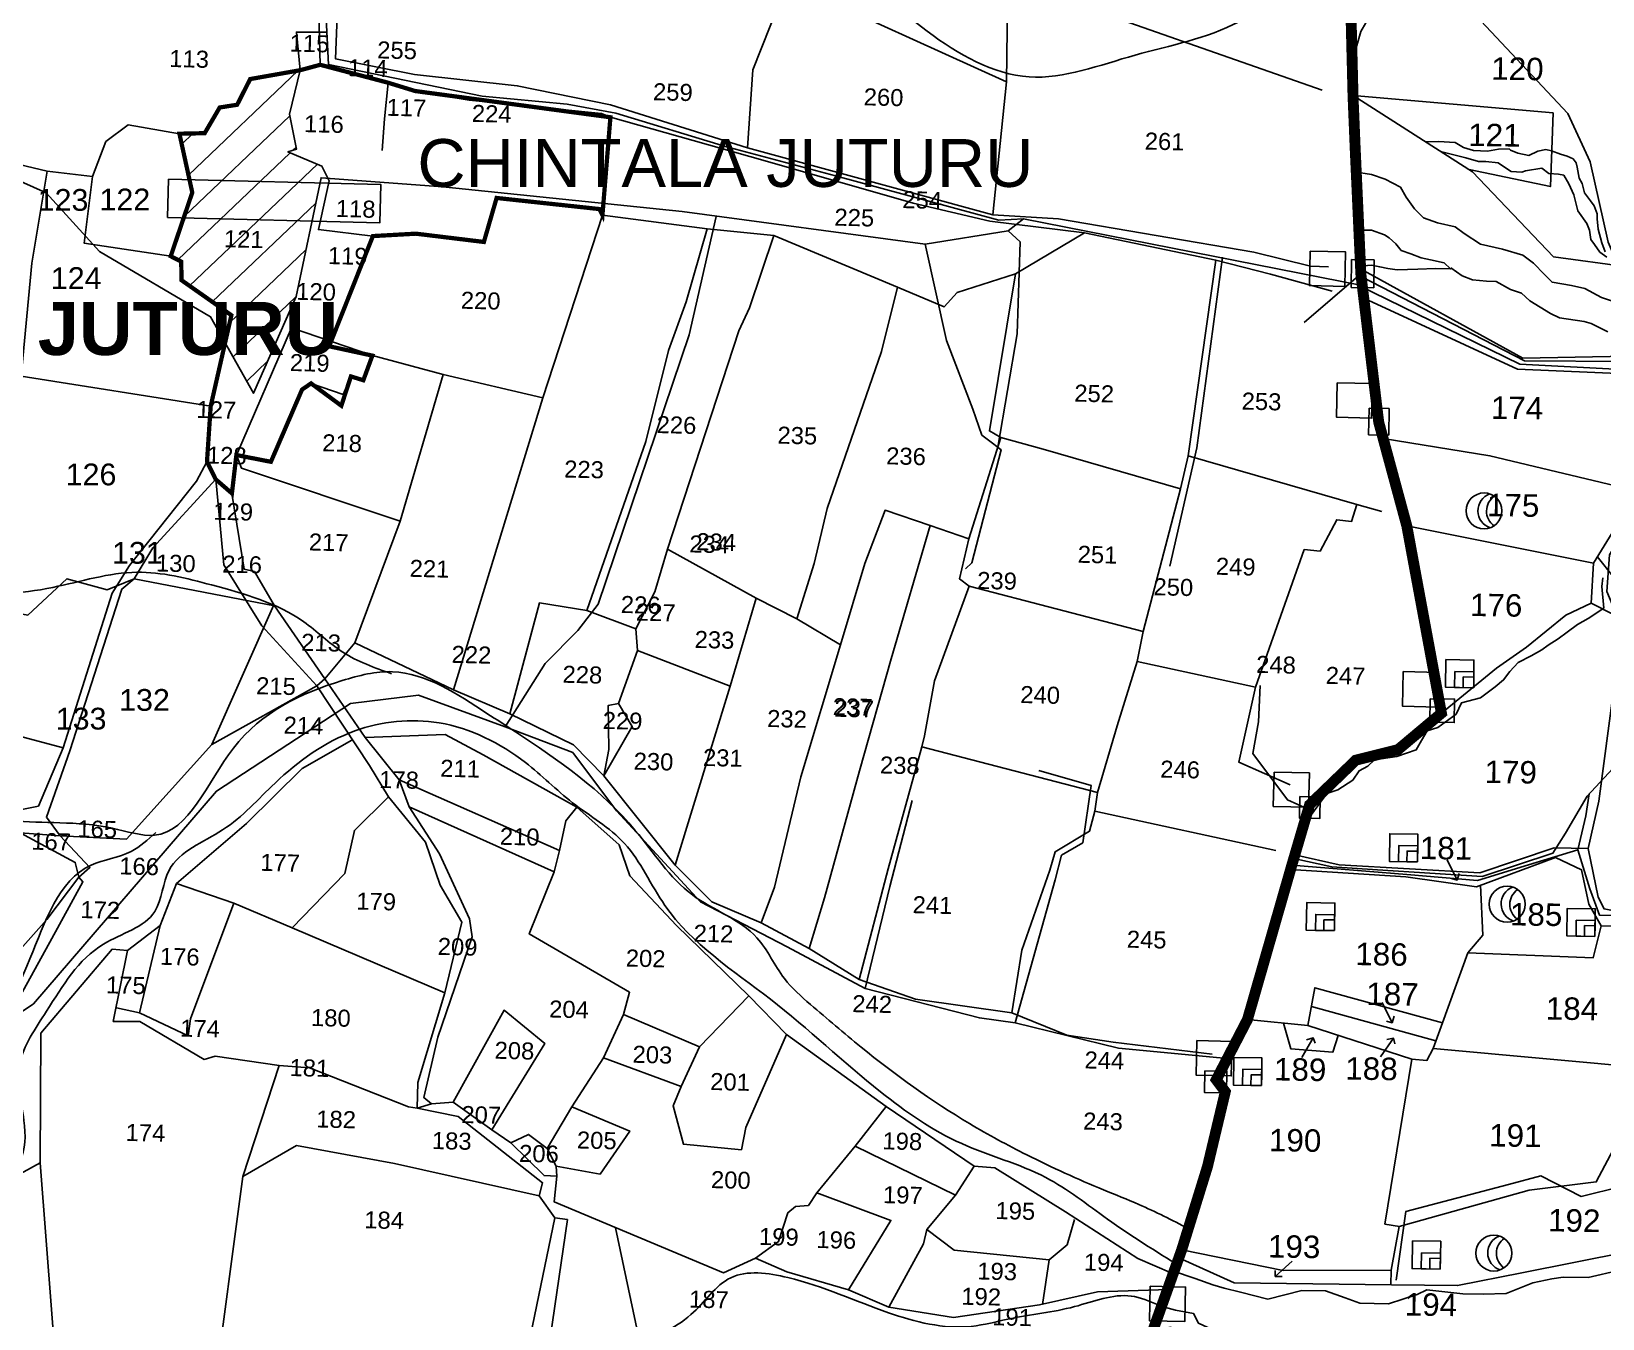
# Model space of a CAD drawing. Header units: inches. Extents: x 204181 to 273365, y 1587708 to 1600456.
# Drawn here: x 208681 to 210124, y 1594614 to 1595796 of the extents above; entities that cross this region are included whole.
import ezdxf
from ezdxf.enums import TextEntityAlignment as Align

# ---------------------------------------------------------------- set-up
doc = ezdxf.new("R2010")
doc.units = ezdxf.units.IN
doc.header["$LTSCALE"] = 15
doc.header["$MEASUREMENT"] = 0
doc.linetypes.add('HIDDEN2', pattern=[0.1875, 0.125, -0.0625])
for name, color, linetype in [('BOUNDRY STONES', 240, 'Continuous'), ('PLOT NOS', 7, 'Continuous'), ('PLOTS', 7, 'Continuous'), ('PLOTS NO', 7, 'Continuous'), ('ROADS', 1, 'Continuous'), ('STREAMS', 4, 'Continuous'), ('TEXT', 1, 'Continuous'), ('text2', 7, 'Continuous'), ('VILLAGE BOUNDRY', 5, 'Continuous'), ('wells', 7, 'Continuous')]:
    doc.layers.add(name, color=color, linetype=linetype)
doc.styles.get("Standard").update_dxf_attribs({"font": 'arial.ttf'})

# ---------------------------------------------------------------- blocks, each defined once
blk = doc.blocks.new('GGGGGFDGG')
at = {"layer": 'PLOTS NO', "color": 0}
for points in [[(17673.9, 8953.1), (17670.6, 8947.5), (17677, 8943.1)], [(17670.6, 8947.5), (17695.6, 8952)]]:
    blk.add_lwpolyline(points, dxfattribs=at)

msp = doc.modelspace()

# ---------------------------------------------------------------- hatches: boundary and pattern name
at = {"layer": 'TEXT'}
h = msp.add_hatch(dxfattribs=at)
h.set_pattern_fill('ANSI31', color=40, scale=7.823707, angle=-1.4023)
h.set_pattern_definition([(43.597653, (115565.613, 1525623.7), (-17.129598, 17.9893257), [])])
h.paths.add_polyline_path([(208809, 1595589.6), (208818.6, 1595584.7), (208819, 1595567.5), (208864.7, 1595535.4), (208859, 1595510.2), (208885.1, 1595463.7), (208924.1, 1595552.6), (208947.1, 1595661.7), (208953.2, 1595661.2), (208947.9, 1595672.3), (208916.7, 1595685.4), (208924.4, 1595687.9), (208918.1, 1595720.2), (208927.8, 1595760.4), (208882, 1595752.3), (208870, 1595728.7), (208854, 1595726.2), (208840.2, 1595702.6), (208817, 1595702.1), (208828.8, 1595648.1)])
h.paths.add_polyline_path([(208853.7, 1595594.1), (208898, 1595593), (208898.6, 1595616.6), (208854.3, 1595617.7)], flags=24)

# ---------------------------------------------------------------- linework, layer by layer
at = {"layer": 'BOUNDRY STONES'}
for points in [[(209855.5, 1595594.3), (209888, 1595593.5), (209887.2, 1595561.9), (209854.8, 1595562.7)], [(209893.5, 1595586.5), (209914.2, 1595586.2), (209913.8, 1595560.7), (209893.1, 1595561)], [(209880.3, 1595473.4), (209912.7, 1595472.7), (209911.9, 1595441), (209879.5, 1595441.8)], [(209909.5, 1595449.9), (209927.9, 1595449.6), (209927.6, 1595425.3), (209909.1, 1595425.6)], [(209940.8, 1595208.1), (209973.3, 1595207.3), (209972.5, 1595175.6), (209940.1, 1595176.4)], [(209965.6, 1595183.2), (209988.1, 1595182.9), (209987.7, 1595161.3), (209965.3, 1595161.6)], [(209822.3, 1595115.9), (209854.8, 1595115.1), (209854, 1595083.5), (209821.6, 1595084.3)], [(209846, 1595093.5), (209864.6, 1595093.2), (209864.3, 1595073.1), (209845.7, 1595073.4)], [(209751.4, 1594869.3), (209783.8, 1594868.5), (209783, 1594836.8), (209750.6, 1594837.6)], [(209758.6, 1594841.6), (209779, 1594841.3), (209778.7, 1594821.3), (209758.4, 1594821.6)], [(209708.6, 1594643.6), (209741, 1594642.9), (209740.2, 1594611.2), (209707.8, 1594612)]]:
    msp.add_lwpolyline(points, close=True, dxfattribs=at)
msp.add_lwpolyline([(209902, 1595573.3), (209850, 1595528.8)], dxfattribs=at)
at = {"layer": 'PLOTS'}
for points in [[(209348.7, 1596486.7), (209333.4, 1596460.1), (209270, 1596337.1), (209207.6, 1596199.1), (209181.1, 1596138.2), (209173.9, 1596121), (209123.3, 1596010.3), (209112.9, 1595989.2), (209099.4, 1595958.8), (208969.4, 1595915), (208963.2, 1595841.6), (208960.3, 1595770.9), (209033, 1595756.4), (209127.3, 1595746.2), (209213, 1595728.5), (209338.6, 1595689.2), (209564.1, 1595627.5), (209624.3, 1595624), (209803.6, 1595593.3), (209855.6, 1595580.6), (209872.2, 1595579.8)], [(209338.6, 1595689.2), (209343.6, 1595760.7), (209375.4, 1595841.4), (209302.2, 1595893.5), (209250.6, 1595914.5), (209242.7, 1595971.6)], [(209866.4, 1595742), (209604, 1595834.1), (209577.7, 1595846.2), (209470.3, 1595961.6)], [(208667.7, 1595858.1), (208692.1, 1595847.3), (208751.9, 1595825.4), (208807.7, 1595828.7), (208870.8, 1595832.9), (208944.6, 1595825.8), (208946.3, 1595765.4), (208927.8, 1595760.4), (208882, 1595752.3), (208870, 1595728.7), (208854, 1595726.2), (208840.2, 1595702.6), (208817, 1595702.1), (208769.8, 1595710.3), (208749.5, 1595694.9), (208737.1, 1595662.9), (208729.4, 1595601.7), (208809, 1595589.6), (208828.8, 1595648.1), (208817, 1595702.1)], [(209375.4, 1595841.4), (209576.5, 1595749.9), (209577.7, 1595846.2)], [(210465.2, 1595623.7), (210401.6, 1595633.3), (210436, 1595675.9), (210441.7, 1595725.4), (210309.8, 1595796.2), (210186.6, 1595815.1), (210151.4, 1595749), (210146.7, 1595579.8), (210078.8, 1595589.1), (210004.5, 1595667.2), (209894.8, 1595737.1), (210078.5, 1595721.2), (210076.1, 1595653.6), (210001.6, 1595669.1)], [(209205.5, 1595627.4), (209202.7, 1595632.9), (209108.3, 1595643.1), (209096.6, 1595602.7), (209034.2, 1595610.3), (208994.7, 1595608.1), (208944.6, 1595614.1), (208954.4, 1595658.9), (208947.9, 1595672.3), (208916.7, 1595685.4), (208924.4, 1595687.9), (208918.1, 1595720.2), (208927.8, 1595760.4), (208924.4, 1595795.5), (208952.2, 1595795.4)], [(208670.8, 1595059.9), (208707.6, 1595057.4), (208768.5, 1595054.3), (208846.8, 1595141.2), (208943.1, 1595195.1), (208950.4, 1595201.5), (208978, 1595234.5), (209019.6, 1595346.2), (209059.2, 1595481.1), (209150.7, 1595459.6), (209205.5, 1595627.4), (209212.8, 1595717.2), (209204.6, 1595720.8), (209083.2, 1595732.9), (209033.5, 1595741.3), (209008.8, 1595748.9), (208946.3, 1595765.4)], [(209008.8, 1595748.9), (209005.2, 1595715.7), (209003.1, 1595686.8)], [(209576.5, 1595749.9), (209564.1, 1595627.5)], [(209875.6, 1595557.6), (209818.9, 1595573.2), (209768.8, 1595585.9), (209648.2, 1595611), (209561.4, 1595621.8), (209490.8, 1595638.3), (209352.9, 1595677.9), (209212.8, 1595717.2)], [(208556.5, 1595700.9), (208695.5, 1595667.7), (208737.1, 1595662.9)], [(208695.5, 1595667.7), (208681.6, 1595583.3), (208671.7, 1595479.3), (208659.6, 1595333.6), (208646, 1595265.9), (208512.8, 1595300.2), (208478.2, 1595315.6), (208497.5, 1595461.5)], [(209205.5, 1595627.4), (209301.7, 1595614.9), (209363, 1595608.7), (209476.4, 1595561.3), (209519.2, 1595543), (209531.2, 1595556.2)], [(209120.5, 1595169.2), (209147.7, 1595271.3), (209191.3, 1595264.1), (209236, 1595247.5), (209253.7, 1595281.4), (209265.1, 1595320.6), (209330.6, 1595521.2), (209340.6, 1595542.2), (209363, 1595608.7)], [(209301.7, 1595614.9), (209282.4, 1595547.8), (209266.3, 1595503.1), (209245.4, 1595419.5), (209191.3, 1595264.1)], [(209531.2, 1595556.2), (209584.8, 1595573.4), (209648.2, 1595611)], [(208832.8, 1595383.1), (208842.3, 1595400.9), (208845.7, 1595451.8), (208864.7, 1595535.4), (208819, 1595567.5), (208818.6, 1595584.7), (208809, 1595589.6)], [(209571.5, 1595423), (209610.2, 1595412.5), (209736.4, 1595375.9), (209743.5, 1595406.3), (209768.8, 1595585.9)], [(210458.6, 1595389.8), (210409.2, 1595407.5), (210384.9, 1595420.8), (210307.1, 1595413.8), (210147, 1595497.9), (210050.9, 1595496), (209901.8, 1595577.9)], [(209265.1, 1595320.6), (209346.8, 1595275.5), (209383.9, 1595256.7), (209399.8, 1595307.5), (209411.8, 1595358), (209461.9, 1595502.1), (209476.4, 1595561.3)], [(209383.9, 1595256.7), (209424.2, 1595232.7), (209446.4, 1595307.3), (209465, 1595356.3), (209506.4, 1595342.2), (209542, 1595330.1), (209571.5, 1595423), (209560.9, 1595429.1), (209584.8, 1595573.4)], [(209904.7, 1595551.1), (210046, 1595485.9), (210152.3, 1595481.2), (210240.2, 1595433.1), (210304.7, 1595404.5), (210376.2, 1595410.2), (210447, 1595375.1), (210472, 1595359.1), (210498.4, 1595371.1), (210546.7, 1595373), (210585.1, 1595397.8), (210640.5, 1595406.8), (210730.4, 1595396.8), (210943.9, 1595367.7), (210997.8, 1595389.7), (210992.7, 1595400.3)], [(209035.3, 1594807.3), (209048.5, 1594811.3), (209068.5, 1594812.8), (209104, 1594787.2), (209121.5, 1594775.2), (209151.9, 1594745.3), (209163.7, 1594744.8), (209161.2, 1594721.1), (209316.8, 1594655.9), (209346, 1594669.3), (209367.3, 1594684.6), (209375.6, 1594711.2), (209382.8, 1594717), (209394.7, 1594717.8), (209402.3, 1594729.5), (209437.7, 1594772.4), (209466.1, 1594808.6), (209374.6, 1594874.9), (209339.9, 1594910.5), (209273.4, 1594974.9), (209230.6, 1595020.6), (209220.8, 1595049.1), (209182, 1595083.6), (209096, 1595131.8), (209060.9, 1595150.4), (208987.5, 1595147.7), (208950.4, 1595201.5), (208904.2, 1595268.4), (208885.8, 1595300.2), (208876.3, 1595302.3), (208865.2, 1595371.8), (208869.3, 1595407), (208920, 1595523.8), (208994.2, 1595498.3), (209059.2, 1595481.1)], [(208994.2, 1595498.3), (208985.9, 1595475.7), (208974.5, 1595479.2), (208967.3, 1595462.5), (208937.9, 1595472.8), (208937.9, 1595472.8), (208929.6, 1595467.1), (208901, 1595400.8), (208869.3, 1595407)], [(208845.7, 1595451.8), (208671.7, 1595479.3)], [(209150.7, 1595459.6), (209068.8, 1595191.3)], [(209922.5, 1595422.1), (210020.5, 1595406.3), (210156.4, 1595373.7), (210172.7, 1595410.7), (210237.3, 1595434.7)], [(208869.3, 1595407), (208874, 1595395.1), (209019.6, 1595346.2)], [(209743.5, 1595406.3), (209898.3, 1595361.6), (209921.2, 1595355)], [(210119.1, 1595313.7), (210134.5, 1595294.3), (210292.3, 1595263.1), (210389.6, 1595403.6)], [(208512.8, 1595300.2), (208464, 1595128.1), (208532.8, 1595110.2), (208594.6, 1595091.6), (208619.2, 1595162.3), (208710.2, 1595138.1), (208755.2, 1595280.2), (208771.2, 1595305.5), (208832.8, 1595383.1)], [(208672.9, 1594913.9), (208698.1, 1594959.7), (208728.4, 1595015.1), (208724.7, 1595019.4), (208734.8, 1595028.1), (208707.6, 1595057.4), (208694.9, 1595074.3), (208716.5, 1595135.3), (208764, 1595283.9), (208775.3, 1595293.3), (208792.6, 1595321.9), (208850.3, 1595384.7), (208857.8, 1595306.2), (208892.7, 1595250.3), (208943.1, 1595195.1), (208991.5, 1595121.9), (209008.9, 1595093.2), (209043.1, 1595051.5), (209056.6, 1595012), (209076.3, 1594977.9), (209060.6, 1594913.1), (209035.9, 1594830.9), (209035.3, 1594807.3), (209027.3, 1594808.4), (208936.4, 1594844.1), (208908.6, 1594846.4), (208875.1, 1594744.5), (208848.1, 1594539.8)], [(209805.1, 1595193.8), (209696.6, 1595217.3), (209702.1, 1595244.9), (209736.4, 1595375.9)], [(210156.4, 1595373.7), (210115.5, 1595307.8), (209944.2, 1595341.9)], [(209898.3, 1595361.6), (209893.3, 1595345.9), (209879.9, 1595347.5), (209864.6, 1595318.6), (209850, 1595320.2), (209805.1, 1595193.8), (209789.8, 1595125), (209837.2, 1595104.2)], [(209506.4, 1595342.2), (209470.5, 1595219.7), (209441.5, 1595117.1), (209409.4, 1595000.2), (209395.2, 1594953.7)], [(209702.1, 1595244.9), (209542.2, 1595286.7), (209533.5, 1595293.3), (209542, 1595330.1)], [(210115.5, 1595307.8), (210113.5, 1595271.1), (210090.1, 1595259.9), (210054, 1595230.7), (210026.7, 1595211.3), (209976, 1595169.9)], [(208646, 1595265.9), (208677.7, 1595260), (208713.5, 1595293.4), (208750.5, 1595283.3), (208775.3, 1595293.3), (208904.2, 1595268.4)], [(209542.2, 1595286.7), (209510.5, 1595199.6), (209501.2, 1595149.1), (209498.8, 1595139), (209468, 1595027.1), (209441.3, 1594925.4)], [(209346.8, 1595275.5), (209322.9, 1595194.8), (209272.4, 1595030.2)], [(210292.3, 1595263.1), (210269.6, 1595235.6), (210135.2, 1595260), (210113.5, 1595271.1)], [(208903.7, 1595269.3), (208846.8, 1595141.2)], [(209206.9, 1595112.4), (209232.9, 1595157.7), (209220.2, 1595178.8), (209237.7, 1595227.6), (209236, 1595247.5)], [(208978, 1595234.5), (209068.8, 1595191.3), (209120.5, 1595169.2), (209178.9, 1595141), (209206.9, 1595112.4), (209272.4, 1595030.2), (209305.9, 1594996.6), (209351.3, 1594977.3), (209395.2, 1594953.7), (209441.3, 1594925.4), (209492.9, 1594907.2), (209581.4, 1594894.6), (209631.9, 1594874.1), (209674.6, 1594867.9), (209765.3, 1594856.8)], [(209237.7, 1595227.6), (209322.9, 1595194.8)], [(209351.3, 1594977.3), (209363.5, 1595010.1), (209387.6, 1595111.4), (209424.2, 1595232.7)], [(209498.8, 1595139), (209660.1, 1595097.1), (209678.3, 1595158.3), (209696.6, 1595217.3)], [(210138.4, 1595223), (210120.6, 1595089), (210110.6, 1595045.6), (210119.8, 1595001.1), (210125.4, 1594990.1), (210148, 1594985.6), (210228.1, 1594989), (210237, 1595113.7), (210247.5, 1595208.5)], [(209220.2, 1595178.8), (209210.8, 1595177.1), (209211.3, 1595136.7), (209206.9, 1595112.4)], [(208908.6, 1594846.4), (208849.9, 1594854.8), (208839.7, 1594852), (208780.5, 1594886.8), (208756.2, 1594886.8), (208769.3, 1594952), (208799.4, 1594975), (208814.2, 1595013.4), (208878.7, 1595068.7), (208929.8, 1595119.2), (208975.2, 1595145)], [(209048.5, 1594811.3), (209041.5, 1594816.9), (209054.2, 1594872.4), (209085.8, 1594964.5), (209083.4, 1594981.2), (209055.8, 1595040.7), (209027.9, 1595083.8), (209018.7, 1595108.7), (208987.5, 1595147.7)], [(208710.2, 1595138.1), (208687.5, 1595084.4), (208642.8, 1595075.7), (208594.6, 1595091.6)], [(209018.7, 1595108.7), (209166.2, 1595043.8)], [(209008.9, 1595093.2), (208977.7, 1595062.3), (208969, 1595022.8), (208920.5, 1594972.8), (208867, 1594995.3), (208814.2, 1595013.4)], [(209161.2, 1595024.2), (209027.9, 1595083.8)], [(209182, 1595083.6), (209171.9, 1595071.2), (209166.2, 1595043.8), (209161.2, 1595024.2), (209138.3, 1594967.2), (209230.4, 1594913.6), (209224.9, 1594893.2), (209206.5, 1594853.4), (209177.5, 1594808.4), (209154.6, 1594770.2), (209163.1, 1594753.8), (209163.7, 1594744.8)], [(209660.1, 1595097.1), (209657.6, 1595079.9), (209652.8, 1595061.5), (209621.4, 1595042.7), (209616.3, 1595025.8), (209590.5, 1594952.2), (209581.4, 1594894.6)], [(209657.6, 1595079.9), (209823.9, 1595043.8)], [(208252, 1594620), (208300, 1594824.6), (208340.8, 1594923.5), (208356.2, 1594919.6), (208440.5, 1594895.2), (208480.1, 1594947.2), (208575.5, 1594917.3), (208640.6, 1594919.6), (208695.2, 1594980.4), (208724.7, 1595019.4), (208721.3, 1595032.8), (208670.8, 1595059.9)], [(209841.3, 1595039.9), (209882.1, 1595030.7), (210011.2, 1595023.3), (210079.4, 1595046.2), (210110.6, 1595045.6)], [(209837.4, 1595026.3), (209943.4, 1595019.7), (210008.2, 1595010.6), (210080.7, 1595037.3), (210104.7, 1595026.2), (210111.5, 1594994.4), (210122.7, 1594974.7), (210225.8, 1594973.7), (210214.3, 1594838.2), (210225, 1594837.3), (210234.8, 1594915.8), (210233.6, 1594975.5), (210228.1, 1594989)], [(209976.9, 1594885.5), (210000.1, 1594949.8), (210013.9, 1594966), (210011.8, 1595012)], [(208867, 1594995.3), (208827.3, 1594889.2), (208825, 1594873.7), (208780.2, 1594894.6), (208799.4, 1594975)], [(208920.5, 1594972.8), (209060.6, 1594913.1)], [(210000.1, 1594949.8), (210115.4, 1594945.3), (210122.7, 1594974.7)], [(208705.1, 1594550.8), (208689.1, 1594757), (208689.7, 1594876.1), (208755.2, 1594953.1), (208769.3, 1594952)], [(209339.9, 1594910.5), (209294.6, 1594863.6), (209277.7, 1594827.2), (209270.4, 1594809.3), (209279.9, 1594774.1), (209333.1, 1594769), (209337.1, 1594789.5), (209374.6, 1594874.9)], [(209853.4, 1594883), (209859.7, 1594917.8), (209976.9, 1594885.5), (209968.3, 1594862.1)], [(208780.2, 1594894.6), (208759.3, 1594899.4)], [(209104, 1594787.2), (209152.5, 1594866.7), (209115.2, 1594897.1), (209068.5, 1594812.8)], [(209970.8, 1594868.9), (209856.6, 1594900.4)], [(209224.9, 1594893.2), (209294.6, 1594863.6)], [(209948.8, 1594852.3), (209853.4, 1594883), (209797.9, 1594888.7)], [(209831, 1594885.3), (209837.8, 1594861.6), (209876.4, 1594858.7), (209881.3, 1594874)], [(209277.7, 1594827.2), (209206.5, 1594853.4)], [(210173.1, 1594843.3), (209968.3, 1594862.1), (209962.6, 1594851), (209948.8, 1594852.3), (209924.1, 1594700.7), (209937.6, 1594698.5)], [(209929.7, 1594658.5), (209937.2, 1594698.4), (210056.6, 1594731.9), (210118.2, 1594739.4), (210173.1, 1594843.3), (210214.3, 1594838.2)], [(210225, 1594837.3), (210206.8, 1594779.4), (210147, 1594675.2), (210049.8, 1594655.9), (209990.9, 1594644.2), (209930.2, 1594644.9), (209785.6, 1594646.8), (209734.9, 1594669.8)], [(209147.4, 1594726.7), (209150.5, 1594738.7), (209073, 1594799.4), (209035.3, 1594807.3)], [(209163.1, 1594753.8), (209203.3, 1594746.7), (209230.5, 1594786.1), (209177.5, 1594808.4)], [(209728.5, 1594655.7), (209697.3, 1594669.2), (209630.6, 1594712), (209565.9, 1594752.4), (209547, 1594753.8), (209466.1, 1594808.6)], [(209154.6, 1594770.2), (209137.7, 1594783), (209121.5, 1594775.2)], [(208875.1, 1594744.5), (208924.4, 1594772.9), (209014.5, 1594756.3), (209147.4, 1594726.7), (209161.7, 1594706.6), (209093.3, 1594374.8)], [(209437.7, 1594772.4), (209529.8, 1594727.2), (209547, 1594753.8)], [(208689.1, 1594757), (208367.7, 1594580)], [(209346, 1594669.3), (209374.7, 1594656.8), (209431.5, 1594640.3), (209470.4, 1594704.1), (209402.3, 1594729.5)], [(209529.8, 1594727.2), (209503.4, 1594695.7), (209500.3, 1594682.6), (209468.6, 1594624.3), (209431.5, 1594640.3)], [(209120.4, 1594342.5), (209173.3, 1594704.8), (209161.7, 1594706.6)], [(209615.9, 1594668), (209528.6, 1594676.7), (209503.4, 1594695.7)], [(209609.7, 1594627), (209615.9, 1594668), (209632.4, 1594681.8), (209639.1, 1594704.8)], [(209737.5, 1594677.2), (209830.8, 1594658.2), (209929.7, 1594658.5), (209929.6, 1594644.9)], [(209468.6, 1594624.3), (209528, 1594614.8), (209606.8, 1594626.5), (209660.2, 1594638.5), (209725.5, 1594640.7)]]:
    msp.add_lwpolyline(points, dxfattribs=at)
at = {"layer": 'ROADS', "color": 1}
for points in [[(209873.9, 1596546.3), (209895.2, 1596474.4), (209910.3, 1596411.8), (209916.8, 1596350.9), (209920, 1596320.6), (209928.7, 1596295.2), (209939, 1596236.4), (209958.2, 1596191.4), (209987.1, 1596115.7), (210010.9, 1596048.1), (210022.1, 1595993.3), (210010.3, 1595923.4), (210001.6, 1595901), (209976.4, 1595862.6), (210007.7, 1595810.6), (210092, 1595720.8), (210112.7, 1595676.4), (210129.2, 1595602.6), (210149.2, 1595555.5), (210186.7, 1595495), (210241.9, 1595467.4), (210264.9, 1595455.8), (210278.7, 1595425.5)], [(210147.2, 1595485.4), (210047.9, 1595490.4), (209899.6, 1595562.9)], [(209902.3, 1595571), (210052.2, 1595493.4), (210146.3, 1595492.9), (210276.2, 1595426.8), (210306.5, 1595411.3), (210385.3, 1595417.9), (210475.7, 1595374.5), (210546.1, 1595381.4), (210588.4, 1595406), (210655.7, 1595420.6), (210875.1, 1595392.5), (210944.9, 1595376)], [(210194.4, 1595462.8), (210189.3, 1595436.6), (210174.7, 1595388.2), (210130.3, 1595315.4), (210128, 1595281.7), (210144.1, 1595243.2), (210136.2, 1595152.3), (210133.3, 1595119.2), (210109.7, 1595093.7), (210089.9, 1595059.6), (210078.4, 1595041.5), (210013.5, 1595019.8), (209917.4, 1595026.1), (209875.4, 1595028.9), (209840.3, 1595036.5)], [(209838.6, 1595030.4), (209944.1, 1595021.7), (210009.1, 1595016.3), (210056.1, 1595030.7), (210101.4, 1595044.5), (210108.6, 1595075.7), (210111.8, 1595096)], [(210101.4, 1595044.5), (210112.3, 1595008.7), (210121.1, 1594984.5), (210238.9, 1594983.4)], [(209934.4, 1594649.2), (209943.4, 1594712.3), (210037.7, 1594737.2), (210067.2, 1594745), (210104.2, 1594726.1), (210178.5, 1594744.3)]]:
    msp.add_lwpolyline(points, dxfattribs=at)
at = {"layer": 'ROADS'}
for points in [[(208947.3, 1596512.4), (208957.9, 1596366.8), (208946.9, 1596280.3), (208953.4, 1596230.9), (208955.1, 1596178.1), (208965.8, 1596108.4), (208954.1, 1595991.1), (208950.5, 1595832.4), (208953.9, 1595765.6), (209095.1, 1595736.5), (209173.1, 1595729.2), (209217.7, 1595721.1), (209318.6, 1595690.5), (209419.4, 1595663.3), (209569.4, 1595622.6), (209592.2, 1595623.9)], [(208638.9, 1595672.5), (208694.6, 1595647.9), (208743.5, 1595594), (208845.6, 1595534), (208885.1, 1595463.7), (208924.1, 1595552.6), (208947.1, 1595661.7), (209059, 1595653.3), (209278.7, 1595630.8), (209501.9, 1595600.6), (209578.2, 1595612.8), (209592.2, 1595623.9), (209903.3, 1595562.6)], [(209446.7, 1594917), (209375, 1594955.5), (209295.6, 1594996.8), (209218.3, 1595080.2), (209178.2, 1595133.7), (209116.1, 1595157.3), (209152.8, 1595215.6), (209182.9, 1595246), (209201.6, 1595270.1), (209285.1, 1595517.3), (209310, 1595626.2)], [(209578.2, 1595612.8), (209589.1, 1595602.9), (209586.5, 1595518.3), (209568.7, 1595414.2)], [(209501.9, 1595600.6), (209521.4, 1595512.1), (209545.6, 1595449.2), (209553.9, 1595425.3), (209563.8, 1595417.8), (209571.8, 1595411.9), (209544.7, 1595308.1), (209538.8, 1595302.4)], [(209775, 1595588.7), (209751.4, 1595413.7), (209726.6, 1595305.1)], [(208344.3, 1594648.9), (208504.9, 1594758.8), (208616.1, 1594858.4), (208683, 1594903.1), (208850.9, 1595098.4), (208974.2, 1595178.8), (209036.6, 1595186.4), (209116.1, 1595157.3)], [(209853.7, 1595081.9), (209834.6, 1595090.4), (209802.9, 1595132.9), (209808.1, 1595162), (209809.4, 1595195.5)], [(209584.5, 1594885.5), (209621.2, 1595017), (209627.1, 1595039.5), (209646.8, 1595050.9), (209654.4, 1595103.4), (209606.4, 1595117.2)], [(209490, 1595089.8), (209469.4, 1595010.8), (209446.7, 1594917)], [(209446.7, 1594917), (209551.7, 1594890.1), (209584.5, 1594885.5), (209679.3, 1594862.4), (209779.3, 1594852.8)]]:
    msp.add_lwpolyline(points, dxfattribs=at)
at = {"layer": 'STREAMS'}
for points in [[(209894.8, 1595761.8), (209897.6, 1595765.9), (209897.6, 1595780.9), (209902, 1595796.1), (209906.5, 1595803.9), (209908.8, 1595816.2), (209910.6, 1595825.6), (209911, 1595842.7), (209908.3, 1595852.3), (209898.9, 1595867.9), (209890.1, 1595882.6)], [(209961.5, 1595694.7), (209973.3, 1595695.1), (209988.6, 1595693.9), (209996.2, 1595689.5), (210005.3, 1595686.7), (210018.3, 1595686.1), (210028.4, 1595687.8), (210038.1, 1595688.2)], [(210127.9, 1595588.8), (210121.6, 1595593.4), (210116.5, 1595600.5), (210113.1, 1595605.1), (210111.9, 1595613.5), (210109.6, 1595619.5), (210101.4, 1595631.3), (210097.5, 1595646.1), (210093.1, 1595656), (210088.4, 1595663.9), (210083.5, 1595665.1), (210074.5, 1595665.5), (210068.1, 1595670.4), (210053.2, 1595667.9), (210049.7, 1595666.8), (210039.9, 1595667.3), (210032.1, 1595672.6), (210028.2, 1595675.3), (210016.8, 1595676.5), (210010, 1595676.6), (209998.5, 1595679.9), (209975.2, 1595685.7)], [(210038.1, 1595688.2), (210039.3, 1595687.1), (210046.3, 1595684.3), (210056.4, 1595682.2), (210064.4, 1595686.2), (210072, 1595687.6), (210077.2, 1595686.4), (210085.4, 1595683.2), (210091.4, 1595681.4), (210096.9, 1595679), (210099.6, 1595675.3), (210100.5, 1595671.3), (210102.5, 1595661.4), (210105.1, 1595656.5), (210107.4, 1595647.9), (210112.8, 1595640.5), (210116.3, 1595635.9), (210119.1, 1595628.6), (210119, 1595623.8), (210119.9, 1595614.5), (210123.3, 1595602), (210126.4, 1595593.6)], [(209896.3, 1595667.2), (209911.8, 1595664.8), (209924.2, 1595660.4), (209938.5, 1595652.9), (209943.5, 1595643.9), (209951.3, 1595633), (209959.4, 1595624.9), (209972.4, 1595620.2), (209988.5, 1595616.7), (209996.9, 1595610.6), (210011.8, 1595600.8), (210032.2, 1595596.1), (210050.7, 1595590.5), (210060.6, 1595583.2), (210070.6, 1595572.9), (210077.6, 1595565.7), (210095.3, 1595562.6), (210107.7, 1595560), (210123.1, 1595551.8), (210137.6, 1595546.7)]]:
    msp.add_lwpolyline(points, dxfattribs=at)
at = {"layer": 'STREAMS', "color": 4}
for points in [[(209900.7, 1595580.6), (209911.8, 1595581.3), (209919.3, 1595579.7), (209926.9, 1595578.2), (209935.4, 1595577.2), (209954.4, 1595577.8), (209970.4, 1595578.4), (209984.4, 1595577.9), (209978.4, 1595583.5), (209965.9, 1595586.3), (209957.4, 1595588.2), (209947.9, 1595591.9), (209939.1, 1595594.9), (209934, 1595601.1), (209927.9, 1595606.5), (209923.6, 1595609.1), (209911.7, 1595613.4), (209900.9, 1595613.6)], [(209984.5, 1595578.8), (209989.7, 1595575.2), (209994.9, 1595571.6), (210004.4, 1595568), (210017.3, 1595566.6), (210026.3, 1595566.5), (210039.3, 1595559), (210049.5, 1595555.7), (210057.3, 1595548.5), (210076.1, 1595536.9), (210084.5, 1595533), (210107, 1595529.7), (210113.4, 1595527.9), (210128.7, 1595520.1)], [(209851.9, 1595075.9), (209856.6, 1595077), (209870.6, 1595096.2), (209880.7, 1595099.4), (209894.5, 1595108.5), (209900.3, 1595117.1), (209908.4, 1595121.2), (209914.4, 1595127.1), (209935, 1595130.3), (209952.8, 1595136.2), (209957.7, 1595144.8), (209962.9, 1595153.6), (209972.6, 1595156.9), (209989.4, 1595168.9), (209994.4, 1595179.5), (210011.8, 1595184.1), (210025.4, 1595194.2), (210033, 1595200.5), (210038.9, 1595208.1), (210046.5, 1595216.4), (210058.3, 1595222.5), (210068.2, 1595228.2), (210073.9, 1595232.5), (210083.1, 1595238.2), (210091.4, 1595244.3), (210101, 1595251.5), (210110.6, 1595256.8), (210125, 1595266.4), (210123.3, 1595286.3), (210124.3, 1595294.2)], [(210139.9, 1594658.4), (210110.6, 1594651.8), (210087.8, 1594651.9), (210077.3, 1594650.3), (210060, 1594646.7), (210035.3, 1594636.9), (210014.3, 1594636.3), (209995.6, 1594636.6), (209962.5, 1594640.2), (209953.7, 1594636.2), (209927.3, 1594627.5), (209901, 1594628.2), (209887.7, 1594633.1), (209869.4, 1594639.5), (209847.8, 1594639.8), (209816.7, 1594631.8), (209791.4, 1594638.3), (209776.6, 1594642), (209766.1, 1594644.8), (209749.8, 1594650.9), (209729, 1594657.9)], [(209707.2, 1594601.3), (209726.8, 1594606), (209750.4, 1594600.1), (209765.3, 1594603.9), (209752.8, 1594609.7), (209748.3, 1594618.5), (209731.7, 1594621.6), (209718.3, 1594625.3)]]:
    msp.add_lwpolyline(points, dxfattribs=at)
at = {"layer": 'STREAMS'}
for points in [[(207892, 1595935.1), (207945.2, 1595916.3), (207997.4, 1595877.2), (208079.4, 1595847.8), (208128.2, 1595825.7), (208144.5, 1595813.4), (208201.2, 1595810), (208245.1, 1595826.7), (208309.6, 1595834.5), (208364.7, 1595845.8), (208429.7, 1595842), (208559.3, 1595853.2), (208652.9, 1595846.1), (208772.2, 1595852.5), (208830.3, 1595853.7), (208922, 1595848.9), (208979.2, 1595845.5), (209027, 1595892.9), (209069.7, 1595906.2), (209146.9, 1595927.9), (209200.5, 1595937.6), (209266.8, 1595912.8), (209333.1, 1595895.6), (209373.6, 1595866.9), (209417.9, 1595852.9), (209503.7, 1595796.3), (209597.3, 1595754.3), (209694.6, 1595774.3), (209790.7, 1595805.2), (209829.8, 1595841), (209835.1, 1595879.2)], [(209011.8, 1595206.1), (208967, 1595226), (208931.1, 1595253.9), (208846.6, 1595287.7), (208778, 1595299.4), (208700.6, 1595285.4), (208656.3, 1595280.6), (208593.6, 1595293.3), (208516.5, 1595314.7), (208474, 1595312.2)], [(209736.3, 1594661.7), (209669.3, 1594705.3), (209612.6, 1594743.5), (209535.4, 1594774.6), (209460.9, 1594822.2), (209359.8, 1594907.2), (209262.9, 1594993.3), (209225.7, 1595050.3), (209178.1, 1595087.7), (209134.7, 1595124.6), (209055.5, 1595161), (208978.1, 1595153.6), (208904.8, 1595105.8), (208856.7, 1595062.8), (208807.6, 1595025.8), (208794.4, 1594987.9), (208747.3, 1594957.9), (208694.9, 1594896.2), (208670.4, 1594847.8), (208674.1, 1594795.9), (208670.3, 1594759), (208625.3, 1594736.4), (208568.6, 1594700.6), (208529.3, 1594667.7)], [(208415.7, 1594694.6), (208485.1, 1594704.6), (208530.2, 1594736.3), (208555.4, 1594773.2), (208606.4, 1594820.5), (208628.1, 1594848.1), (208679.7, 1594944.3), (208735.8, 1595030.3), (208772.7, 1595043), (208795.2, 1595060.3)], [(209715.9, 1594626.6), (209691.1, 1594634.6), (209639, 1594624.9), (209579.2, 1594613.7), (209544.2, 1594606.8), (209468.2, 1594619.3), (209375.7, 1594651.6), (209323.3, 1594651.4), (209286.8, 1594617.6), (209262.2, 1594601.1)]]:
    msp.add_spline(points, degree=3, dxfattribs=at)
msp.add_open_spline([(207603.9, 1595171.2), (207615.2, 1595179.5), (207637.8, 1595196.3), (207670.1, 1595225.5), (207693.1, 1595258.7), (207731.5, 1595284.4), (207776.9, 1595268.7), (207819.2, 1595273.1), (207872.2, 1595256.6), (207851, 1595206.9), (207898.7, 1595173), (207951.7, 1595171.5), (208008.6, 1595166.7), (208031.2, 1595134.7), (208048, 1595111.5), (208078.4, 1595110.7), (208107.4, 1595108.6), (208132, 1595121.8), (208160.9, 1595141.4), (208181, 1595095.2), (208179.8, 1595037.8), (208267.4, 1595059.3), (208286.8, 1595117.3), (208338.9, 1595206), (208383.8, 1595128.5), (208457.5, 1595128.6), (208531.5, 1595105.6), (208617.7, 1595070.4), (208694.2, 1595070.3), (208751.7, 1595067.2), (208820.1, 1595044), (208860.4, 1595156.6), (208942.3, 1595194.6), (209029.2, 1595216.6), (209082, 1595180.9), (209156.4, 1595133.1), (209227.1, 1595083.6), (209279.7, 1594997.9), (209347.5, 1594975.7), (209368, 1594927.2), (209403.4, 1594896.5), (209458, 1594849.6), (209524, 1594802), (209600.2, 1594761), (209652.5, 1594737.1), (209703.1, 1594717.2), (209728.6, 1594704.4), (209743.5, 1594696.5)], degree=3, knots=[0, 0, 0, 0, 5.377773, 10.802851, 16.539752, 20.964531, 27.283174, 33.14546, 38.647204, 43.390207, 49.027977, 57.087086, 64.782109, 68.691233, 71.783743, 75.124058, 79.620081, 82.604251, 86.191848, 90.169542, 97.910334, 103.505945, 116.655745, 123.570578, 133.173417, 138.52526, 151.472011, 162.598078, 173.998689, 180.155994, 185.187518, 198.971733, 214.027705, 220.016631, 232.139594, 236.105144, 254.338088, 264.446413, 273.558731, 279.310502, 283.629682, 291.388084, 306.975189, 314.651234, 324.550151, 329.023233, 335.481794, 335.481794, 335.481794, 335.481794], dxfattribs=at)
at = {"layer": 'TEXT', "color": 40, "const_width": 3.91}
msp.add_lwpolyline([(208809, 1595589.6), (208828.8, 1595648.1), (208817, 1595702.1), (208840.2, 1595702.6), (208854, 1595726.2), (208870, 1595728.7), (208882, 1595752.3), (208927.8, 1595760.4), (208946.3, 1595765.4), (209008.8, 1595748.9), (209033.5, 1595741.3), (209212.8, 1595717.2), (209205.5, 1595627.4), (209202.7, 1595632.9), (209108.3, 1595643.1), (209096.6, 1595602.7), (209034.2, 1595610.3), (208994.7, 1595608.1), (208954.5, 1595506.9), (208994.2, 1595498.3), (208985.9, 1595475.7), (208974.5, 1595479.2), (208965.7, 1595452.3), (208937.9, 1595472.8), (208929.6, 1595467.1), (208901, 1595400.8), (208869.3, 1595407), (208865.2, 1595371.8), (208850.3, 1595384.7), (208842.3, 1595400.9), (208845.7, 1595451.8), (208864.7, 1595535.4), (208819, 1595567.5), (208818.6, 1595584.7), (208809, 1595589.6)], dxfattribs=at)
at = {"layer": 'TEXT', "color": 40}
msp.add_lwpolyline([(208806.9, 1595660.3), (209001.9, 1595655.5), (209001.1, 1595620.4), (208806.1, 1595625.2)], close=True, dxfattribs=at)
at = {"layer": 'text2'}
msp.add_lwpolyline([(209217.6, 1594697.4), (209261.8, 1594487.8)], dxfattribs=at)
at = {"layer": 'VILLAGE BOUNDRY', "color": 5, "linetype": 'HIDDEN2', "ltscale": 20, "const_width": 10}
msp.add_lwpolyline([(209709.4, 1594598.5), (209737.5, 1594677.2), (209761.1, 1594753.4), (209777.5, 1594822.2), (209769.2, 1594833.3), (209797.9, 1594888.7), (209838.6, 1595030.4), (209854.9, 1595085.8), (209897.4, 1595126.8), (209936.2, 1595136.5), (209976, 1595169.9), (209967, 1595218.7), (209944.2, 1595341.9), (209918.4, 1595437.2), (209902, 1595573.3), (209896.7, 1595690.6), (209894.8, 1595737.1), (209891.2, 1595881.9)], dxfattribs=at)
at = {"layer": 'VILLAGE BOUNDRY', "linetype": 'HIDDEN2', "ltscale": 20, "const_width": 7}
msp.add_lwpolyline([(209709.4, 1594598.5), (209737.5, 1594677.2), (209761.1, 1594753.4), (209777.5, 1594822.2), (209769.2, 1594833.3), (209797.9, 1594888.7), (209838.6, 1595030.4), (209854.9, 1595085.8), (209897.4, 1595126.8), (209936.2, 1595136.5), (209976, 1595169.9), (209967, 1595218.7), (209944.2, 1595341.9), (209918.4, 1595437.2), (209902, 1595573.3), (209896.7, 1595690.6), (209894.8, 1595737.1), (209891.2, 1595881.9)], dxfattribs=at)
msp.add_lwpolyline([(209709.4, 1594598.5), (209737.5, 1594677.2), (209761.1, 1594753.4), (209777.5, 1594822.2), (209769.2, 1594833.3), (209797.9, 1594888.7), (209838.6, 1595030.4), (209854.9, 1595085.8), (209897.4, 1595126.8), (209936.2, 1595136.5), (209976, 1595169.9), (209967, 1595218.7), (209944.2, 1595341.9), (209918.4, 1595437.2), (209902, 1595573.3), (209896.7, 1595690.6), (209894.8, 1595737.1), (209891.2, 1595881.9)], dxfattribs=at)
at = {"layer": 'VILLAGE BOUNDRY', "color": 5, "linetype": 'HIDDEN2', "ltscale": 20}
msp.add_lwpolyline([(209709.4, 1594598.5, 7, 7, 0), (209737.5, 1594677.2, 7, 7, 0), (209761.1, 1594753.4, 7, 7, 0), (209777.5, 1594822.2, 7, 7, 0), (209769.2, 1594833.3, 7, 7, 0), (209797.9, 1594888.7, 7, 7, 0), (209838.6, 1595030.4, 7, 7, 0), (209854.9, 1595085.8, 7, 7, 0), (209897.4, 1595126.8, 7, 7, 0), (209936.2, 1595136.5, 7, 7, 0), (209976, 1595169.9, 7, 7, 0), (209967, 1595218.7, 7, 7, 0), (209944.2, 1595341.9, 7, 7, 0), (209918.4, 1595437.2, 7, 7, 0), (209902, 1595573.3, 7, 7, 0), (209896.7, 1595690.6, 7, 7, 0), (209894.8, 1595737.1, 7, 7, 0), (209891.2, 1595881.9, 7, 7, 0)], format="xyseb", dxfattribs=at)
at = {"layer": 'wells', "color": 0}
for points in [[(210005.6, 1595193.3), (209979.8, 1595193.7), (209980.1, 1595219.1), (210005.9, 1595218.7)], [(210005.6, 1595193.3), (209988.1, 1595193.6), (209988.4, 1595208.2), (210005.8, 1595207.9)], [(210005.6, 1595193.3), (209995.9, 1595193.4), (209996, 1595203.2), (210005.7, 1595203.1)], [(209954, 1595033.4), (209928.2, 1595033.8), (209928.6, 1595059.2), (209954.4, 1595058.8)], [(209954, 1595033.4), (209936.6, 1595033.6), (209936.8, 1595048.3), (209954.2, 1595048)], [(209954, 1595033.4), (209944.3, 1595033.5), (209944.4, 1595043.3), (209954.1, 1595043.2)], [(209877.7, 1594970.2), (209851.9, 1594970.6), (209852.3, 1594996), (209878.1, 1594995.6)], [(209877.7, 1594970.2), (209860.3, 1594970.4), (209860.5, 1594985.1), (209877.9, 1594984.8)], [(210117, 1594964.9), (210091.2, 1594965.3), (210091.6, 1594990.7), (210117.3, 1594990.3)], [(209877.7, 1594970.2), (209868, 1594970.3), (209868.1, 1594980.1), (209877.8, 1594980)], [(210117, 1594964.9), (210099.6, 1594965.2), (210099.8, 1594979.8), (210117.2, 1594979.6)], [(210117, 1594964.9), (210107.3, 1594965.1), (210107.4, 1594974.9), (210117.1, 1594974.7)], [(209810.8, 1594828), (209785, 1594828.4), (209785.4, 1594853.8), (209811.2, 1594853.4)], [(209810.8, 1594828), (209793.4, 1594828.2), (209793.6, 1594842.9), (209811, 1594842.6)], [(209810.8, 1594828), (209801.1, 1594828.1), (209801.3, 1594837.9), (209811, 1594837.8)], [(209974.9, 1594659.4), (209949.1, 1594659.8), (209949.5, 1594685.2), (209975.3, 1594684.9)], [(209974.9, 1594659.4), (209957.5, 1594659.7), (209957.7, 1594674.3), (209975.1, 1594674.1)], [(209974.9, 1594659.4), (209965.2, 1594659.6), (209965.4, 1594669.4), (209975.1, 1594669.2)]]:
    msp.add_lwpolyline(points, close=True, dxfattribs=at)
for centre in [(210015.1, 1595355.7), (210036.4, 1594994.5), (210024.1, 1594674.1)]:
    msp.add_circle(centre, 16.5, dxfattribs=at)
for centre, start, end in [((210026, 1595355.9), 110.3257, 251.749), ((210033.9, 1595355.5), 124.2495, 234.5132), ((210047.3, 1594994.7), 110.3257, 251.749), ((210055.3, 1594994.3), 124.2495, 234.5132), ((210035, 1594674.3), 110.3257, 251.749), ((210043, 1594673.9), 124.2495, 234.5132)]:
    msp.add_arc(centre, 16.5, start, end, dxfattribs=at)

# ---------------------------------------------------------------- block references
at = {"layer": 'PLOTS NO'}
for p, xscale, yscale, zscale, rotation in [((220995.7, 1583090.5), 0.8193212656139611, 0.8193212656139611, 0.8193212656139611, 105.8454196517549), ((220936.1, 1582959.5), 0.8193212656139611, 0.8193212656139611, 0.8193212656139611, 105.8454196517549), ((213544.7, 1610675.6), 0.819321265613961, 0.819321265613961, 0.819321265613961, 230.0143112398718), ((215006.4, 1610285.8), 0.819321265613961, 0.819321265613961, 0.819321265613961, 224.9231254742356), ((201449.7, 1580751.9), 0.819321265613961, 0.819321265613961, 0.819321265613961, 32.08039522523143)]:
    msp.add_blockref('GGGGGFDGG', p, dxfattribs=dict(at, xscale=xscale, yscale=yscale, zscale=zscale, rotation=rotation))

# ---------------------------------------------------------------- texts
at = {"layer": 'PLOT NOS'}
for s, p in [('123', (208710.1, 1595641.3)), ('122', (208766.9, 1595641.7)), ('124', (208722.2, 1595569.5)), ('126', (208735.8, 1595389.2)), ('131', (208778.4, 1595317.2)), ('132', (208784.9, 1595182.1)), ('133', (208726.7, 1595164.9))]:
    msp.add_text(s, height=20, dxfattribs=at).set_placement(p, align=Align.MIDDLE_CENTER)
at = {"layer": 'PLOTS', "color": 1}
msp.add_text('CHINTALA JUTURU', height=43.915, dxfattribs=at).set_placement((209318.4, 1595675.2), align=Align.MIDDLE_CENTER)
at = {"layer": 'PLOTS NO'}
for s, p in [('115', (208936.4, 1595785)), ('113', (208825.9, 1595770.8)), ('255', (209016.9, 1595778.7)), ('114', (208990, 1595762.4)), ('259', (209270.2, 1595740.3)), ('117', (209025.5, 1595726)), ('260', (209463.7, 1595735.6)), ('116', (208949.7, 1595711)), ('224', (209103.8, 1595720.4)), ('261', (209721.8, 1595695)), ('254', (209499.2, 1595641.2)), ('118', (208978.9, 1595633.1)), ('225', (209436.8, 1595625.1)), ('121', (208876.1, 1595605.3)), ('119', (208971.6, 1595589.8)), ('120', (208942.5, 1595557)), ('220', (209093.7, 1595548.8)), ('219', (208936.7, 1595491.6)), ('252', (209657.1, 1595463.5)), ('253', (209810.8, 1595456.2)), ('127', (208850.9, 1595448.5)), ('226', (209273.5, 1595434.6)), ('235', (209384.5, 1595424.9)), ('218', (208966.4, 1595417.9)), ('128', (208860.5, 1595406.6)), ('223', (209188.6, 1595393.8)), ('236', (209484.3, 1595405.9)), ('129', (208866.4, 1595355)), ('217', (208954.1, 1595326.8)), ('234', (209303.6, 1595325)), ('234', (209310, 1595327.1)), ('130', (208813.7, 1595307.5)), ('216', (208874.6, 1595306.5)), ('251', (209660.2, 1595315.5)), ('221', (209046.7, 1595302.6)), ('239', (209567.9, 1595291.5)), ('249', (209787.1, 1595304.5)), ('250', (209729.8, 1595285.7)), ('226', (209240.6, 1595269.4)), ('227', (209254.5, 1595262.4)), ('213', (208947.1, 1595234.7)), ('233', (209308.4, 1595237.3)), ('222', (209085.2, 1595223.6)), ('228', (209187.1, 1595205.3)), ('248', (209824.1, 1595214.4)), ('215', (208905.7, 1595194.8)), ('247', (209888, 1595204.3)), ('240', (209607.5, 1595186.7)), ('229', (209224, 1595162.9)), ('232', (209375, 1595164.7)), ('237', (209435.3, 1595175.6)), ('237', (209436.8, 1595174.1)), ('214', (208930.9, 1595158.6)), ('211', (209074.8, 1595119)), ('230', (209252.4, 1595125.5)), ('231', (209316.1, 1595128.9)), ('238', (209478.6, 1595122)), ('246', (209736, 1595118.2)), ('178', (209018.7, 1595108.7)), ('165', (208741.5, 1595063.4)), ('167', (208699.2, 1595052)), ('210', (209129.5, 1595056.5)), ('177', (208909.5, 1595032.6)), ('166', (208780, 1595029.3)), ('172', (208744.3, 1594989.2)), ('179', (208997.7, 1594997)), ('241', (209508.6, 1594993.7)), ('212', (209307.5, 1594967.5)), ('245', (209705.3, 1594962)), ('176', (208817.3, 1594946.3)), ('209', (209072.5, 1594955.4)), ('202', (209245.2, 1594944.7)), ('175', (208767.8, 1594920.1)), ('242', (209453.2, 1594902.8)), ('180', (208956.1, 1594890.1)), ('204', (209174.8, 1594897.9)), ('174', (208835.9, 1594880.3)), ('208', (209124.7, 1594860)), ('181', (208936.4, 1594844.1)), ('203', (209251.4, 1594856.3)), ('244', (209666.5, 1594851.1)), ('201', (209322.7, 1594831.3)), ('207', (209094.2, 1594801)), ('182', (208960.9, 1594796.9)), ('243', (209665.2, 1594795)), ('174', (208785.8, 1594784.5)), ('183', (209067.1, 1594777.1)), ('205', (209200.3, 1594777.6)), ('198', (209480.9, 1594776.8)), ('206', (209147.2, 1594765.3)), ('200', (209323.4, 1594741.2)), ('197', (209481.4, 1594727.4)), ('184', (209005, 1594704.3)), ('195', (209584.7, 1594712.8)), ('199', (209367.5, 1594689)), ('196', (209420.3, 1594686.2)), ('193', (209568, 1594657.3)), ('194', (209665.9, 1594665.5)), ('187', (209303.3, 1594631.5)), ('192', (209553.3, 1594634.1)), ('191', (209581.7, 1594615.2))]:
    msp.add_text(s, height=15.65, rotation=358.5977, dxfattribs=at).set_placement(p, align=Align.MIDDLE_CENTER)
for s, p in [('120', (210021.6, 1595751.8)), ('121', (210000.5, 1595690.9)), ('174', (210021.3, 1595440.3)), ('175', (210017.7, 1595350.9)), ('176', (210002.1, 1595259.2)), ('179', (210015.5, 1595105.9)), ('181', (209956, 1595036)), ('185', (210038.8, 1594975.1)), ('186', (209896.8, 1594938.6)), ('187', (209906.9, 1594902)), ('184', (210071.7, 1594888.6)), ('189', (209822.1, 1594832.7)), ('188', (209887.6, 1594833.5)), ('190', (209817.5, 1594767.7)), ('191', (210019.7, 1594772.1)), ('192', (210073.8, 1594694.1)), ('193', (209816.6, 1594670.1)), ('194', (209942.2, 1594616.8))]:
    msp.add_text(s, height=20.63, rotation=359.1609, dxfattribs=at).set_placement(p)
at = {"layer": 'TEXT', "insert": (207745.4, 1595547.6), "char_height": 48.726, "width": 1272.059, "attachment_point": 1}
msp.add_mtext('\\pxql;{\\fArial|b1|i0|c0|p34;\\C1;VILLAGE NAME :\\C5; CHINTALA JUTURU \\C1;MANDAL : \\C5;VEMULA\\P\\C1;DISTRICT : \\C5;YSR}', dxfattribs=at)

doc.saveas('drawing.dxf')
